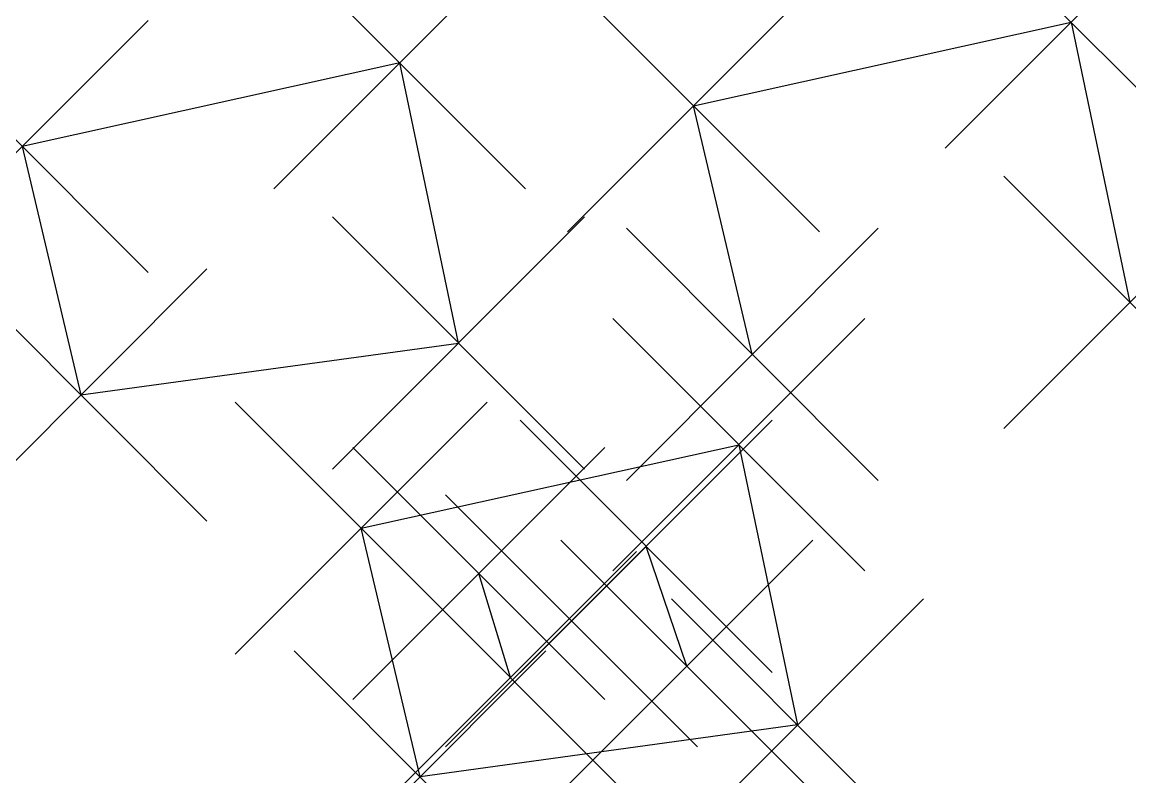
# Model space of a CAD drawing. Extents: x 4.19 to 12.98, y 0.78 to 6.77.
import ezdxf

# ---------------------------------------------------------------- set-up
doc = ezdxf.new("R2010")
doc.units = 0
doc.header["$MEASUREMENT"] = 0
doc.header["$PDMODE"] = 3
for name, color, linetype in [('1', 10, 'CONTINUOUS'), ('2', 82, 'CONTINUOUS'), ('3', 50, 'CONTINUOUS')]:
    doc.layers.add(name, color=color, linetype=linetype)

msp = doc.modelspace()

# ---------------------------------------------------------------- linework, layer by layer
at = {"layer": '1'}
for p, q in [((9.4658, 1.6584, 3.39), (9.1428, 2.6086, 3.39)), ((8.0661, 1.5687, 3.39), (7.8149, 2.3934, 3.39))]:
    msp.add_line(p, q, dxfattribs=at)
msp.add_polyline3d([(6.8817, 2.752, 2.3), (9.8785, 3.4153, 3.39), (10.3451, 1.1922, 4.67), (7.3483, 0.7799, 3.39), (6.8817, 2.752, 2.3)], dxfattribs=at)
for p in [(9.8785, 3.4153, 3.39), (6.8817, 2.752, 2.3), (9.1428, 2.6086, 3.39), (7.8149, 2.3934, 3.39), (8.5506, 2.0169, 3.39), (9.4658, 1.6584, 3.39), (8.0661, 1.5687, 3.39), (10.3451, 1.1922, 4.67), (7.3483, 0.7799, 3.39)]:
    msp.add_point(p, dxfattribs=at)
at = {"layer": '2'}
for p, q in [((9.5196, 6.1046, 2.3), (12.5164, 6.7679, 3.39)), ((12.5164, 6.7679, 3.39), (12.9829, 4.5448, 4.67)), ((9.9862, 4.1325, 3.39), (9.5196, 6.1046, 2.3))]:
    msp.add_line(p, q, dxfattribs=at)
for p in [(12.5164, 6.7679, 3.39), (9.5196, 6.1046, 2.3), (12.9829, 4.5448, 4.67), (9.9862, 4.1325, 3.39)]:
    msp.add_point(p, dxfattribs=at)
at = {"layer": '3'}
for p, q in [((7.1868, 6.4452, 3.39), (4.1901, 5.7819, 2.3)), ((7.6534, 4.2221, 4.67), (7.1868, 6.4452, 3.39)), ((4.1901, 5.7819, 2.3), (4.6566, 3.8098, 3.39)), ((4.6566, 3.8098, 3.39), (7.6534, 4.2221, 4.67))]:
    msp.add_line(p, q, dxfattribs=at)
for p in [(7.1868, 6.4452, 3.39), (4.1901, 5.7819, 2.3), (7.6534, 4.2221, 4.67), (4.6566, 3.8098, 3.39)]:
    msp.add_point(p, dxfattribs=at)

doc.saveas('drawing.dxf')
